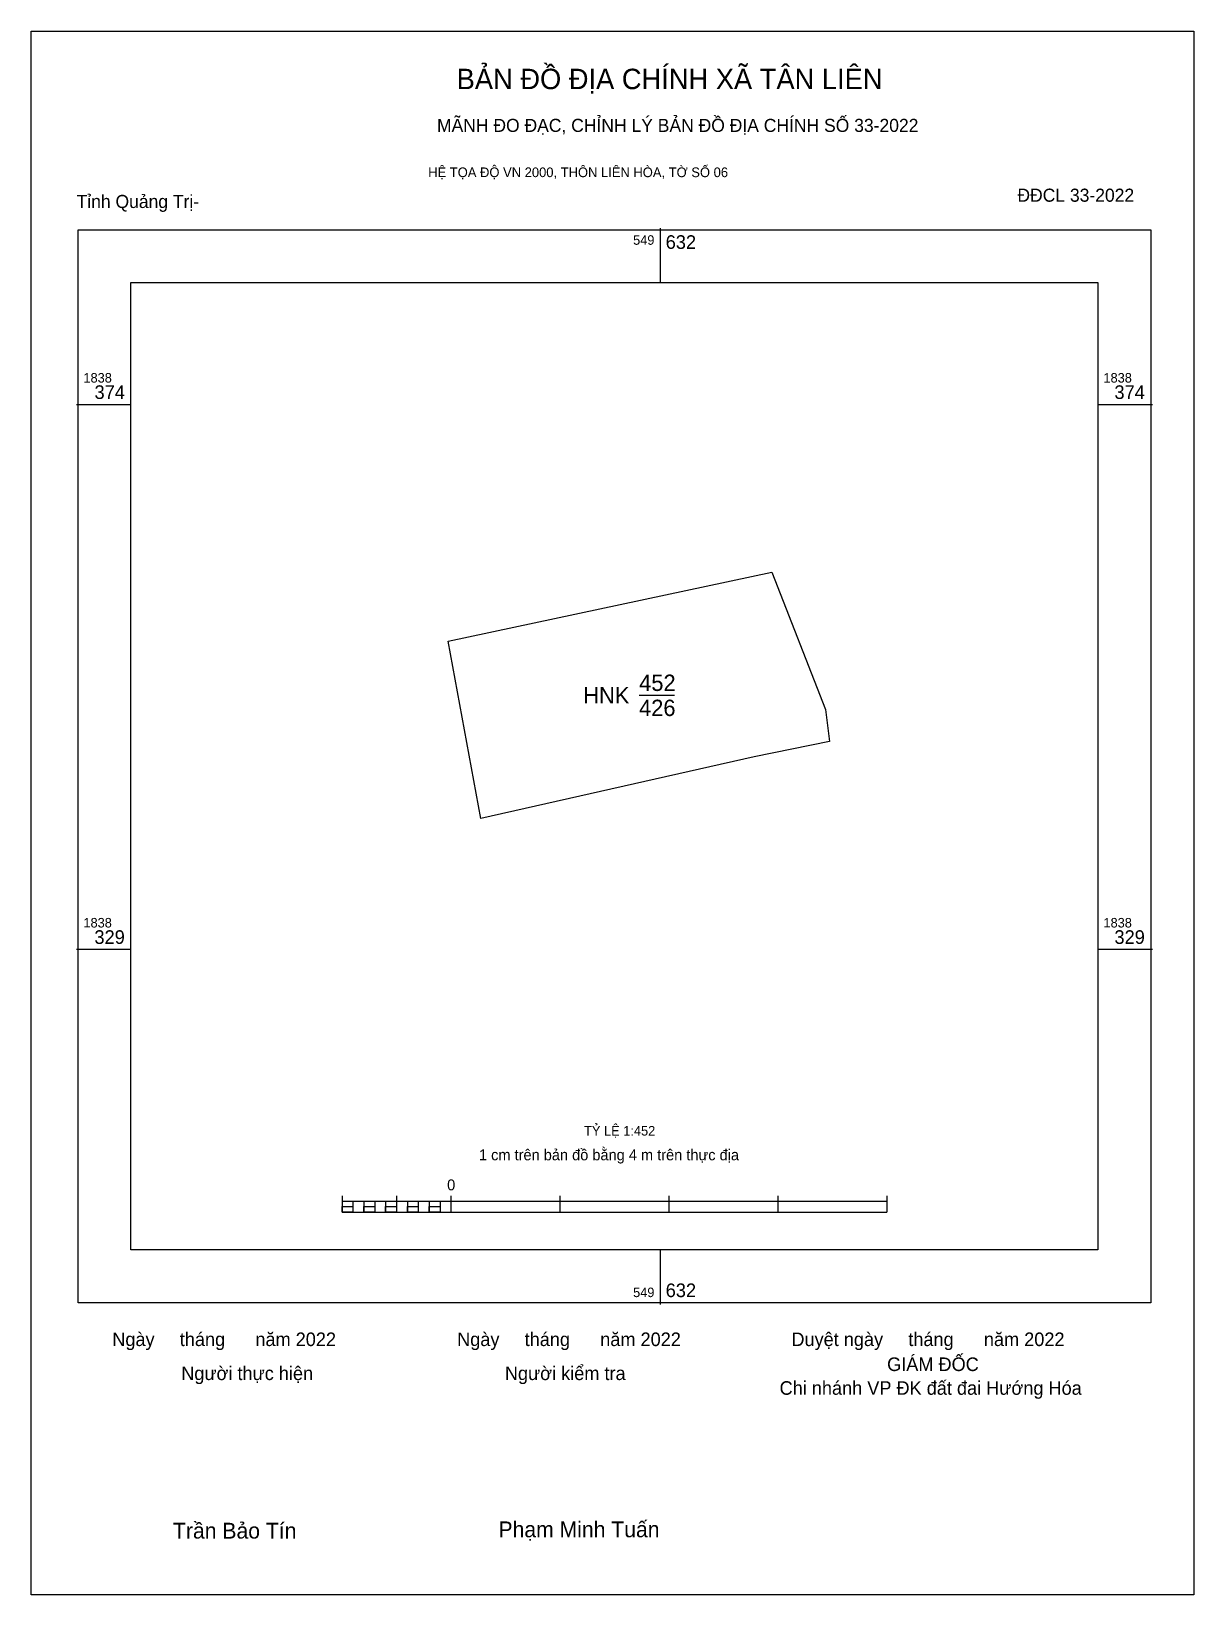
# Model space of a CAD drawing. Extents: x 549580 to 549676, y 1838276 to 1838405.
import ezdxf

# ---------------------------------------------------------------- set-up
doc = ezdxf.new("R2010")
doc.units = 0
for name, color, linetype in [('Level 10', 7, 'Continuous'), ('Level 13', 7, 'Continuous'), ('Level 15', 7, 'Continuous'), ('Level 27', 7, 'Continuous'), ('Level 6', 7, 'Continuous'), ('Level 62', 7, 'Continuous'), ('Level 63', 7, 'Continuous'), ('Level 9', 7, 'Continuous')]:
    doc.layers.add(name, color=color, linetype=linetype)

msp = doc.modelspace()

# ---------------------------------------------------------------- linework, layer by layer
at = {"layer": 'Level 10'}
msp.add_lwpolyline([(549639.8, 1838345.17), (549617.11, 1838340.05), (549614.41, 1838354.76), (549641.25, 1838360.49), (549645.71, 1838349.1), (549646.05, 1838346.45)], close=True, dxfattribs=at)
at = {"layer": 'Level 15'}
msp.add_lwpolyline([(549579.82, 1838405.35), (549676.26, 1838405.35), (549676.26, 1838275.66), (549579.82, 1838275.66)], close=True, dxfattribs=at)
at = {"layer": 'Level 27'}
for p, q in [((549641.25, 1838360.49), (549641.25, 1838360.49)), ((549614.41, 1838354.76), (549614.41, 1838354.76)), ((549645.71, 1838349.1), (549645.71, 1838349.1)), ((549646.05, 1838346.45), (549646.05, 1838346.45)), ((549639.8, 1838345.17), (549639.8, 1838345.17)), ((549617.11, 1838340.05), (549617.11, 1838340.05))]:
    msp.add_line(p, q, dxfattribs=at)
at = {"layer": 'Level 62'}
msp.add_lwpolyline([(549588.08, 1838384.51), (549668.31, 1838384.51), (549668.31, 1838304.27), (549588.08, 1838304.27)], close=True, dxfattribs=at)
at = {"layer": 'Level 63'}
for p, q in [((549632, 1838389.03), (549632, 1838384.51)), ((549583.56, 1838374.4), (549588.08, 1838374.4)), ((549668.31, 1838374.4), (549672.83, 1838374.4)), ((549583.56, 1838329.2), (549588.08, 1838329.2)), ((549668.31, 1838329.2), (549672.83, 1838329.2)), ((549605.6, 1838308.76), (549605.6, 1838307.41)), ((549605.6, 1838308.31), (549650.8, 1838308.31)), ((549606.5, 1838308.31), (549606.5, 1838307.41)), ((549607.4, 1838308.31), (549607.4, 1838307.41)), ((549608.31, 1838308.31), (549608.31, 1838307.41)), ((549609.21, 1838308.31), (549609.21, 1838307.41)), ((549610.12, 1838308.76), (549610.12, 1838307.41)), ((549610.12, 1838308.31), (549610.12, 1838307.41)), ((549611.02, 1838308.31), (549611.02, 1838307.41)), ((549611.92, 1838308.31), (549611.92, 1838307.41)), ((549612.83, 1838308.31), (549612.83, 1838307.41)), ((549613.73, 1838308.31), (549613.73, 1838307.41)), ((549614.64, 1838308.76), (549614.64, 1838307.41)), ((549614.64, 1838308.31), (549614.64, 1838307.41)), ((549623.68, 1838308.76), (549623.68, 1838307.41)), ((549632.72, 1838308.76), (549632.72, 1838307.41)), ((549641.76, 1838308.76), (549641.76, 1838307.41)), ((549650.8, 1838308.76), (549650.8, 1838307.41)), ((549605.6, 1838307.41), (549650.8, 1838307.41)), ((549632, 1838304.27), (549632, 1838299.75))]:
    msp.add_line(p, q, dxfattribs=at)
for points in [[(549583.7, 1838388.89), (549672.69, 1838388.89), (549672.69, 1838299.89), (549583.7, 1838299.89)], [(549605.6, 1838307.86), (549606.5, 1838307.86), (549606.5, 1838307.41), (549605.6, 1838307.41)], [(549605.6, 1838307.86), (549606.5, 1838307.86), (549606.5, 1838307.41), (549605.6, 1838307.41)], [(549607.4, 1838307.86), (549608.31, 1838307.86), (549608.31, 1838307.41), (549607.4, 1838307.41)], [(549609.21, 1838307.86), (549610.12, 1838307.86), (549610.12, 1838307.41), (549609.21, 1838307.41)], [(549611.02, 1838307.86), (549611.92, 1838307.86), (549611.92, 1838307.41), (549611.02, 1838307.41)], [(549612.83, 1838307.86), (549613.73, 1838307.86), (549613.73, 1838307.41), (549612.83, 1838307.41)]]:
    msp.add_lwpolyline(points, close=True, dxfattribs=at)
at = {"layer": 'Level 9'}
msp.add_line((549630.24, 1838350.27), (549633.17, 1838350.27), dxfattribs=at)

# ---------------------------------------------------------------- texts
at = {"layer": 'Level 13'}
for s, p in [('452', (549630.25, 1838350.63)), ('HNK', (549625.61, 1838349.59)), ('426', (549630.24, 1838348.55))]:
    msp.add_text(s, height=1.356, dxfattribs=at).set_placement(p)
at = {"layer": 'Level 6'}
msp.add_text('TỶ LỆ 1:452', height=0.7946, dxfattribs=at).set_placement((549625.68, 1838313.75))
at = {"layer": 'Level 63'}
for s, height, p in [('BẢN ĐỒ ĐỊA CHÍNH XÃ TÂN LIÊN', 1.6921, (549615.11, 1838400.55)), ('MÃNH ĐO ĐẠC, CHỈNH LÝ BẢN ĐỒ ĐỊA CHÍNH SỐ 33-2022', 1.0858, (549613.48, 1838397)), ('HỆ TỌA ĐỘ VN 2000, THÔN LIÊN HÒA, TỜ SỐ 06', 0.8038, (549612.75, 1838393.25)), ('549', 0.791, (549629.75, 1838387.64)), ('632', 1.13, (549632.45, 1838387.3)), ('1838', 0.791, (549584.15, 1838376.21)), ('1838', 0.791, (549668.77, 1838376.21)), ('374', 1.13, (549585.07, 1838374.85)), ('374', 1.13, (549669.68, 1838374.85)), ('1838', 0.791, (549584.15, 1838331.01)), ('1838', 0.791, (549668.77, 1838331.01)), ('329', 1.13, (549585.06, 1838329.65)), ('329', 1.13, (549669.68, 1838329.65)), ('1 cm trên bản đồ bằng 4 m trên thực địa', 0.904, (549616.96, 1838311.7)), ('0', 0.904, (549614.32, 1838309.21)), ('549', 0.791, (549629.75, 1838300.35)), ('632', 1.13, (549632.45, 1838300.35)), ('Ngày     tháng      năm 2022', 1.1247, (549586.54, 1838296.29)), ('Ngày     tháng      năm 2022', 1.1247, (549615.15, 1838296.29)), ('Duyệt ngày     tháng      năm 2022', 1.1247, (549642.88, 1838296.29)), ('Người thực hiện', 1.1247, (549592.26, 1838293.47)), ('Người kiểm tra', 1.1247, (549619.11, 1838293.47)), ('GIÁM ĐỐC', 1.125, (549650.82, 1838294.22)), ('Chi nhánh VP ĐK đất đai Hướng Hóa', 1.1247, (549641.9, 1838292.25)), ('Trần Bảo Tín', 1.3119, (549591.58, 1838280.32)), ('Phạm Minh Tuấn', 1.3119, (549618.58, 1838280.43))]:
    msp.add_text(s, height=height, dxfattribs=at).set_placement(p)
at = {"layer": 'Level 9'}
for s, p in [('Tỉnh Quảng Trị-', (549583.58, 1838390.69)), ('ĐĐCL 33-2022', (549661.63, 1838391.21))]:
    msp.add_text(s, height=1.0858, dxfattribs=at).set_placement(p)

doc.saveas('drawing.dxf')
